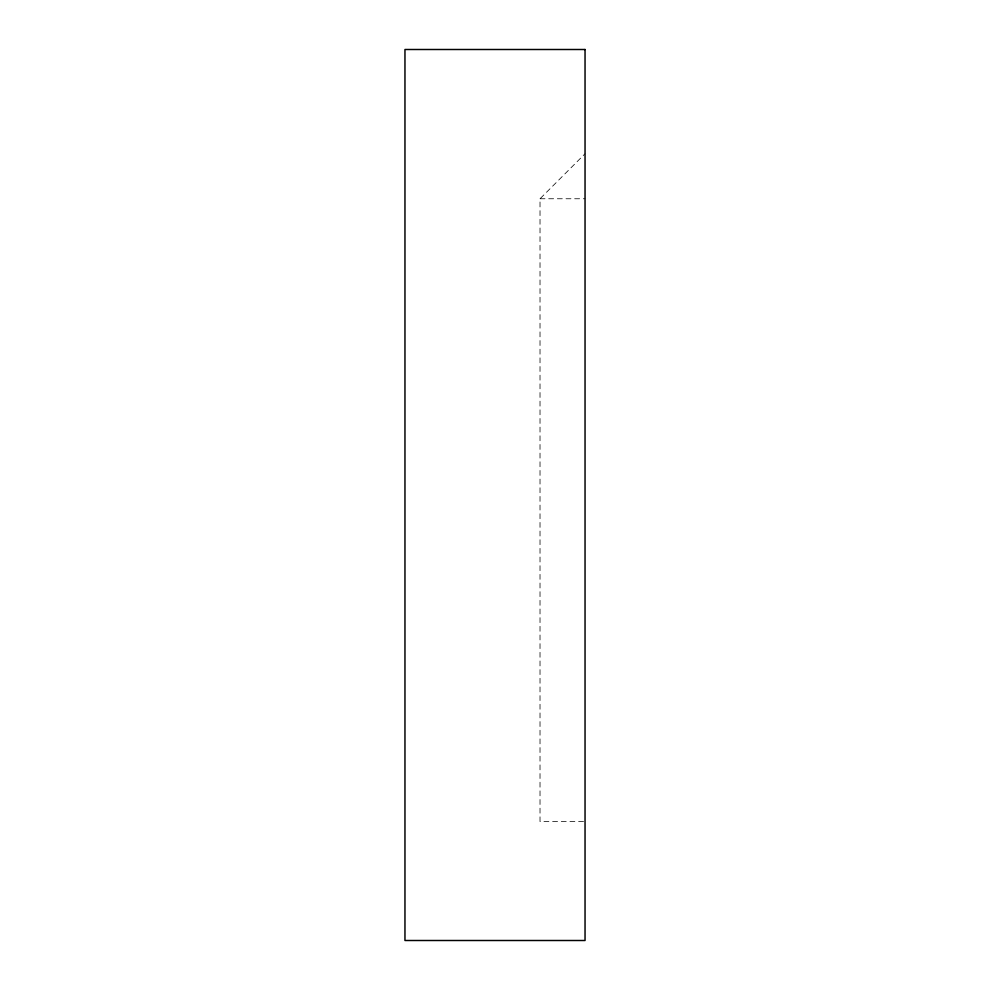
<?xml version="1.0" encoding="UTF-8"?>
<svg xmlns="http://www.w3.org/2000/svg" width="990" height="990" viewBox="0 0 990 990"><rect width="100%" height="100%" fill="white"/><g stroke="black" fill="none" stroke-linecap="round" stroke-linejoin="round"><path stroke-width="0.74" stroke-dasharray="4.95 3.71" d="M583.543 821.576L540.02 821.576L540.02 198.755L585.041 153.735M540.02 198.755L585.041 198.755"/><path stroke-width="1.49" d="M585.041 49.5L404.96 49.5L404.96 940.5L585.041 940.5L585.041 49.5"/></g></svg>
